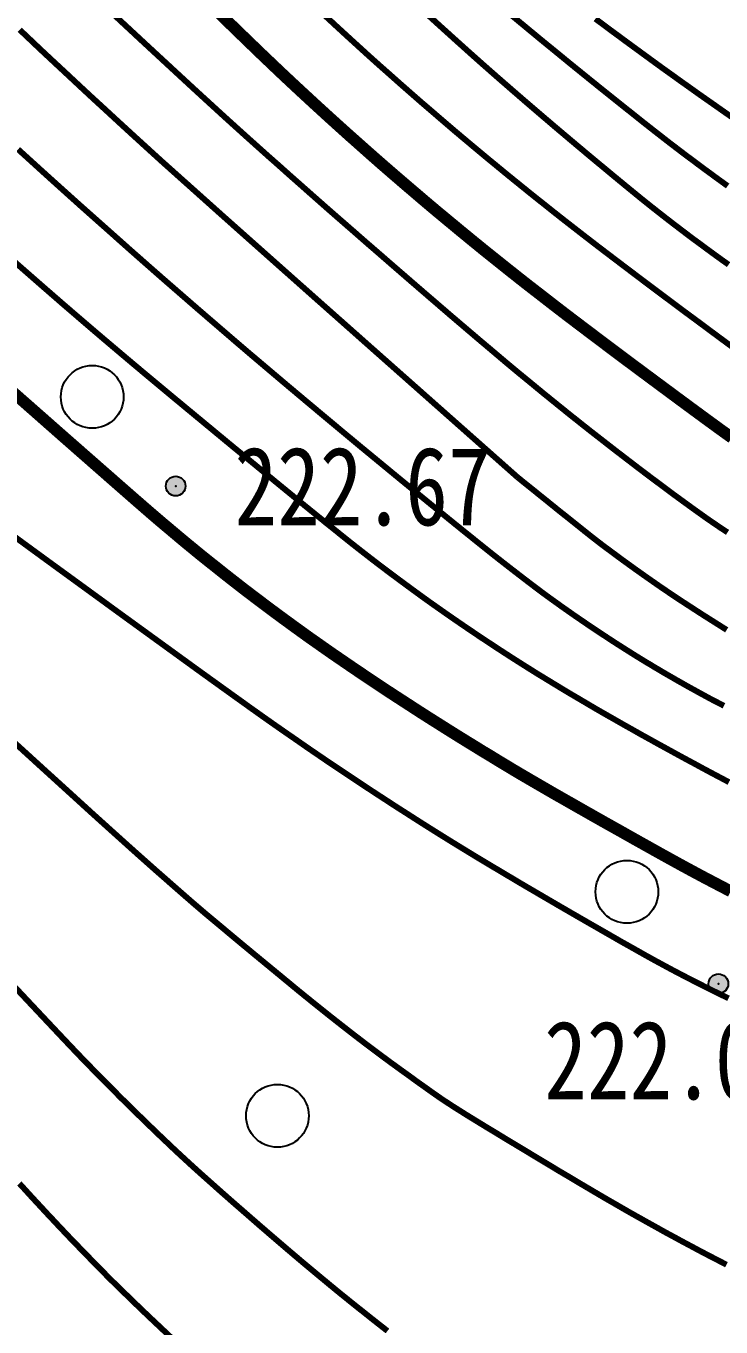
# Model space of a CAD drawing. Extents: x 36524600 to 36525730, y 2746759 to 2747713.
# Drawn here: x 36525068.11 to 36525076.97, y 2747433.79 to 2747450.36 of the extents above; entities that cross this region are included whole.
import ezdxf
from ezdxf.enums import TextEntityAlignment as Align

# ---------------------------------------------------------------- set-up
doc = ezdxf.new("R2010")
doc.units = 0
doc.header["$LTSCALE"] = 1000
doc.header["$MEASUREMENT"] = 0
for name, color, linetype in [('DGX', 251, 'Continuous'), ('GCD', 252, 'Continuous'), ('PP-DX-PT', 251, 'Continuous'), ('ZBTZ', 3, 'Continuous')]:
    doc.layers.add(name, color=color, linetype=linetype)
doc.styles.add('正等线体', font='宋体.shx', dxfattribs={"bigfont": '@@gbcbig.shx'})

# ---------------------------------------------------------------- blocks, each defined once
blk = doc.blocks.new('gc326')
blk.add_circle((0, 0), 0.8)
blk = doc.blocks.new('gc200')
h = blk.add_hatch(color=256)
edge = h.paths.add_edge_path()
edge.add_arc((0, 0), 0.25, 0, 360)
blk.add_circle((0, 0), 0.25)
blk = doc.blocks.new('dxt')
at = {"layer": 'DGX', "color": 253, "linetype": 'Continuous', "flags": 128}
for points, const_width in [([(36525069.98, 2747433.636), (36525069.835, 2747433.773), (36525069.699, 2747433.901), (36525069.573, 2747434.021), (36525069.457, 2747434.133), (36525069.351, 2747434.236), (36525069.254, 2747434.33), (36525069.167, 2747434.416), (36525069.09, 2747434.494), (36525069.018, 2747434.567), (36525068.946, 2747434.641), (36525068.874, 2747434.715), (36525068.802, 2747434.789), (36525068.731, 2747434.863), (36525068.659, 2747434.937), (36525068.588, 2747435.012), (36525068.517, 2747435.087), (36525068.447, 2747435.162), (36525068.376, 2747435.237), (36525068.306, 2747435.313), (36525068.236, 2747435.388), (36525068.166, 2747435.464), (36525068.097, 2747435.54), (36525068.027, 2747435.616)], 0.075), ([(36525067.875, 2747438.219), (36525068.135, 2747437.942), (36525068.355, 2747437.708), (36525068.534, 2747437.518), (36525068.672, 2747437.372), (36525068.77, 2747437.269), (36525068.848, 2747437.188), (36525068.926, 2747437.108), (36525069.004, 2747437.028), (36525069.083, 2747436.948), (36525069.162, 2747436.868), (36525069.241, 2747436.789), (36525069.32, 2747436.709), (36525069.4, 2747436.631), (36525069.48, 2747436.552), (36525069.56, 2747436.474), (36525069.64, 2747436.396), (36525069.721, 2747436.318), (36525069.802, 2747436.24), (36525069.883, 2747436.163), (36525069.964, 2747436.086), (36525070.046, 2747436.009), (36525070.134, 2747435.928), (36525070.234, 2747435.836), (36525070.346, 2747435.735), (36525070.471, 2747435.624), (36525070.607, 2747435.503), (36525070.756, 2747435.372), (36525070.917, 2747435.232), (36525071.09, 2747435.081), (36525071.268, 2747434.928), (36525071.442, 2747434.779), (36525071.614, 2747434.633), (36525071.783, 2747434.492), (36525071.948, 2747434.355), (36525072.111, 2747434.221), (36525072.271, 2747434.092), (36525072.428, 2747433.967), (36525072.578, 2747433.848), (36525072.72, 2747433.737)], 0.075), ([(36525077.042, 2747434.581), (36525076.931, 2747434.639), (36525076.82, 2747434.696), (36525076.709, 2747434.754), (36525076.599, 2747434.813), (36525076.488, 2747434.872), (36525076.378, 2747434.932), (36525076.268, 2747434.991), (36525076.159, 2747435.052), (36525076.049, 2747435.113), (36525075.94, 2747435.174), (36525075.831, 2747435.235), (36525075.723, 2747435.297), (36525075.614, 2747435.36), (36525075.506, 2747435.422), (36525075.395, 2747435.487), (36525075.28, 2747435.555), (36525075.159, 2747435.626), (36525075.034, 2747435.701), (36525074.903, 2747435.778), (36525074.768, 2747435.86), (36525074.627, 2747435.944), (36525074.482, 2747436.032), (36525074.341, 2747436.117), (36525074.214, 2747436.193), (36525074.101, 2747436.262), (36525074.001, 2747436.322), (36525073.916, 2747436.374), (36525073.844, 2747436.418), (36525073.787, 2747436.453), (36525073.743, 2747436.48), (36525073.706, 2747436.503), (36525073.67, 2747436.526), (36525073.633, 2747436.549), (36525073.597, 2747436.572), (36525073.56, 2747436.595), (36525073.524, 2747436.619), (36525073.488, 2747436.642), (36525073.451, 2747436.666), (36525073.409, 2747436.694), (36525073.353, 2747436.733), (36525073.284, 2747436.781), (36525073.203, 2747436.839), (36525073.108, 2747436.906), (36525073.001, 2747436.984), (36525072.88, 2747437.071), (36525072.746, 2747437.168), (36525072.603, 2747437.274), (36525072.451, 2747437.388), (36525072.293, 2747437.509), (36525072.126, 2747437.639), (36525071.952, 2747437.776), (36525071.771, 2747437.921), (36525071.582, 2747438.074), (36525071.386, 2747438.236), (36525071.194, 2747438.394), (36525071.019, 2747438.538), (36525070.861, 2747438.669), (36525070.719, 2747438.787), (36525070.595, 2747438.891), (36525070.487, 2747438.981), (36525070.396, 2747439.057), (36525070.322, 2747439.12), (36525070.252, 2747439.18), (36525070.175, 2747439.247), (36525070.089, 2747439.322), (36525069.995, 2747439.404), (36525069.894, 2747439.493), (36525069.784, 2747439.589), (36525069.667, 2747439.693), (36525069.542, 2747439.804), (36525069.39, 2747439.94), (36525069.191, 2747440.119), (36525068.947, 2747440.339), (36525068.657, 2747440.603), (36525068.321, 2747440.908), (36525067.939, 2747441.256)], 0.075), ([(36525077.068, 2747437.975), (36525076.964, 2747438.025), (36525076.861, 2747438.076), (36525076.759, 2747438.127), (36525076.656, 2747438.179), (36525076.554, 2747438.231), (36525076.452, 2747438.284), (36525076.351, 2747438.337), (36525076.249, 2747438.392), (36525076.14, 2747438.451), (36525076.013, 2747438.521), (36525075.87, 2747438.602), (36525075.709, 2747438.692), (36525075.532, 2747438.794), (36525075.338, 2747438.905), (36525075.126, 2747439.027), (36525074.898, 2747439.159), (36525074.667, 2747439.294), (36525074.448, 2747439.422), (36525074.241, 2747439.545), (36525074.046, 2747439.661), (36525073.862, 2747439.771), (36525073.69, 2747439.876), (36525073.53, 2747439.974), (36525073.382, 2747440.066), (36525073.24, 2747440.155), (36525073.098, 2747440.245), (36525072.956, 2747440.336), (36525072.815, 2747440.426), (36525072.674, 2747440.518), (36525072.534, 2747440.609), (36525072.393, 2747440.702), (36525072.253, 2747440.795), (36525072.114, 2747440.888), (36525071.974, 2747440.981), (36525071.835, 2747441.076), (36525071.697, 2747441.17), (36525071.559, 2747441.266), (36525071.421, 2747441.361), (36525071.283, 2747441.457), (36525071.145, 2747441.554), (36525070.99, 2747441.664), (36525070.8, 2747441.8), (36525070.573, 2747441.963), (36525070.31, 2747442.152), (36525070.012, 2747442.368), (36525069.678, 2747442.61), (36525069.308, 2747442.878), (36525068.903, 2747443.173), (36525068.497, 2747443.468), (36525068.128, 2747443.737), (36525067.795, 2747443.981)], 0.075), ([(36525077.097, 2747439.338), (36525077.011, 2747439.382), (36525076.925, 2747439.427), (36525076.839, 2747439.472), (36525076.753, 2747439.517), (36525076.667, 2747439.563), (36525076.574, 2747439.613), (36525076.467, 2747439.671), (36525076.345, 2747439.738), (36525076.209, 2747439.813), (36525076.059, 2747439.897), (36525075.894, 2747439.989), (36525075.715, 2747440.09), (36525075.522, 2747440.198), (36525075.327, 2747440.308), (36525075.146, 2747440.411), (36525074.977, 2747440.507), (36525074.821, 2747440.596), (36525074.678, 2747440.679), (36525074.547, 2747440.755), (36525074.429, 2747440.824), (36525074.324, 2747440.886), (36525074.225, 2747440.946), (36525074.127, 2747441.005), (36525074.029, 2747441.065), (36525073.93, 2747441.124), (36525073.832, 2747441.185), (36525073.734, 2747441.245), (36525073.637, 2747441.305), (36525073.539, 2747441.366), (36525073.442, 2747441.427), (36525073.344, 2747441.489), (36525073.247, 2747441.55), (36525073.15, 2747441.612), (36525073.054, 2747441.674), (36525072.957, 2747441.737), (36525072.861, 2747441.799), (36525072.764, 2747441.862), (36525072.668, 2747441.925), (36525072.572, 2747441.989), (36525072.476, 2747442.053), (36525072.381, 2747442.117), (36525072.286, 2747442.181), (36525072.191, 2747442.246), (36525072.096, 2747442.311), (36525072.001, 2747442.376), (36525071.907, 2747442.442), (36525071.813, 2747442.508), (36525071.719, 2747442.574), (36525071.626, 2747442.641), (36525071.533, 2747442.708), (36525071.44, 2747442.776), (36525071.347, 2747442.844), (36525071.255, 2747442.912), (36525071.163, 2747442.981), (36525071.071, 2747443.05), (36525070.98, 2747443.119), (36525070.888, 2747443.189), (36525070.797, 2747443.26), (36525070.707, 2747443.33), (36525070.617, 2747443.401), (36525070.527, 2747443.473), (36525070.437, 2747443.544), (36525070.347, 2747443.616), (36525070.258, 2747443.689), (36525070.169, 2747443.762), (36525070.081, 2747443.835), (36525069.993, 2747443.909), (36525069.905, 2747443.983), (36525069.817, 2747444.057), (36525069.698, 2747444.159), (36525069.515, 2747444.318), (36525069.269, 2747444.533), (36525068.96, 2747444.804), (36525068.587, 2747445.131), (36525068.151, 2747445.515), (36525067.651, 2747445.954)], 0.15), ([(36525067.955, 2747447.367), (36525068.116, 2747447.226), (36525068.276, 2747447.086), (36525068.437, 2747446.946), (36525068.598, 2747446.806), (36525068.76, 2747446.667), (36525068.922, 2747446.528), (36525069.092, 2747446.383), (36525069.28, 2747446.224), (36525069.484, 2747446.052), (36525069.705, 2747445.867), (36525069.944, 2747445.668), (36525070.199, 2747445.457), (36525070.471, 2747445.232), (36525070.76, 2747444.993), (36525071.046, 2747444.759), (36525071.306, 2747444.545), (36525071.542, 2747444.352), (36525071.753, 2747444.18), (36525071.94, 2747444.029), (36525072.102, 2747443.899), (36525072.239, 2747443.789), (36525072.351, 2747443.701), (36525072.451, 2747443.623), (36525072.552, 2747443.545), (36525072.653, 2747443.468), (36525072.754, 2747443.392), (36525072.856, 2747443.316), (36525072.958, 2747443.241), (36525073.06, 2747443.166), (36525073.163, 2747443.091), (36525073.266, 2747443.017), (36525073.37, 2747442.944), (36525073.474, 2747442.871), (36525073.578, 2747442.799), (36525073.683, 2747442.727), (36525073.788, 2747442.656), (36525073.893, 2747442.585), (36525073.999, 2747442.515), (36525074.105, 2747442.445), (36525074.211, 2747442.376), (36525074.318, 2747442.307), (36525074.425, 2747442.239), (36525074.533, 2747442.171), (36525074.64, 2747442.104), (36525074.749, 2747442.038), (36525074.857, 2747441.972), (36525074.966, 2747441.906), (36525075.075, 2747441.841), (36525075.184, 2747441.777), (36525075.294, 2747441.712), (36525075.403, 2747441.648), (36525075.513, 2747441.585), (36525075.624, 2747441.522), (36525075.734, 2747441.459), (36525075.845, 2747441.397), (36525075.956, 2747441.334), (36525076.067, 2747441.273), (36525076.178, 2747441.211), (36525076.29, 2747441.15), (36525076.401, 2747441.089), (36525076.513, 2747441.028), (36525076.625, 2747440.968), (36525076.737, 2747440.907), (36525076.849, 2747440.847), (36525076.961, 2747440.788), (36525077.074, 2747440.728)], 0.075), ([(36525077.01, 2747441.701), (36525076.931, 2747441.742), (36525076.868, 2747441.774), (36525076.814, 2747441.803), (36525076.761, 2747441.832), (36525076.707, 2747441.861), (36525076.653, 2747441.891), (36525076.6, 2747441.92), (36525076.546, 2747441.95), (36525076.493, 2747441.98), (36525076.44, 2747442.01), (36525076.387, 2747442.04), (36525076.334, 2747442.071), (36525076.281, 2747442.101), (36525076.228, 2747442.132), (36525076.176, 2747442.163), (36525076.123, 2747442.194), (36525076.071, 2747442.226), (36525076.018, 2747442.257), (36525075.966, 2747442.289), (36525075.914, 2747442.321), (36525075.862, 2747442.353), (36525075.81, 2747442.386), (36525075.759, 2747442.418), (36525075.707, 2747442.451), (36525075.655, 2747442.484), (36525075.604, 2747442.517), (36525075.553, 2747442.55), (36525075.502, 2747442.584), (36525075.451, 2747442.617), (36525075.4, 2747442.651), (36525075.349, 2747442.685), (36525075.298, 2747442.719), (36525075.248, 2747442.753), (36525075.197, 2747442.788), (36525075.147, 2747442.822), (36525075.096, 2747442.857), (36525075.046, 2747442.892), (36525074.996, 2747442.927), (36525074.946, 2747442.962), (36525074.896, 2747442.998), (36525074.847, 2747443.033), (36525074.797, 2747443.069), (36525074.744, 2747443.107), (36525074.686, 2747443.15), (36525074.622, 2747443.198), (36525074.552, 2747443.251), (36525074.476, 2747443.309), (36525074.394, 2747443.372), (36525074.306, 2747443.44), (36525074.213, 2747443.512), (36525074.107, 2747443.595), (36525073.982, 2747443.694), (36525073.839, 2747443.809), (36525073.677, 2747443.939), (36525073.497, 2747444.085), (36525073.298, 2747444.247), (36525073.08, 2747444.425), (36525072.843, 2747444.619), (36525072.599, 2747444.82), (36525072.357, 2747445.019), (36525072.119, 2747445.217), (36525071.883, 2747445.414), (36525071.65, 2747445.609), (36525071.42, 2747445.802), (36525071.193, 2747445.994), (36525070.968, 2747446.184), (36525070.746, 2747446.374), (36525070.524, 2747446.565), (36525070.302, 2747446.756), (36525070.081, 2747446.948), (36525069.86, 2747447.14), (36525069.64, 2747447.333), (36525069.421, 2747447.526), (36525069.202, 2747447.721), (36525068.99, 2747447.909), (36525068.792, 2747448.085), (36525068.608, 2747448.25), (36525068.438, 2747448.403), (36525068.282, 2747448.544), (36525068.14, 2747448.673), (36525068.011, 2747448.79)], 0.075), ([(36525074.381, 2747444.61), (36525073.415, 2747445.465), (36525072.555, 2747446.226), (36525071.802, 2747446.893), (36525071.155, 2747447.467), (36525070.615, 2747447.947), (36525070.182, 2747448.334), (36525069.854, 2747448.627), (36525069.634, 2747448.827), (36525069.466, 2747448.98), (36525069.299, 2747449.133), (36525069.132, 2747449.287), (36525068.965, 2747449.44), (36525068.799, 2747449.594), (36525068.633, 2747449.749), (36525068.467, 2747449.903), (36525068.301, 2747450.058), (36525068.032, 2747450.313)], 0.075), ([(36525077.045, 2747442.668), (36525076.885, 2747442.769), (36525076.733, 2747442.865), (36525076.588, 2747442.959), (36525076.451, 2747443.048), (36525076.322, 2747443.134), (36525076.2, 2747443.217), (36525076.086, 2747443.296), (36525075.979, 2747443.371), (36525075.879, 2747443.442), (36525075.786, 2747443.509), (36525075.7, 2747443.571), (36525075.621, 2747443.63), (36525075.548, 2747443.684), (36525075.481, 2747443.733), (36525075.421, 2747443.779), (36525075.368, 2747443.82), (36525075.309, 2747443.866), (36525075.232, 2747443.927), (36525075.136, 2747444.004), (36525075.022, 2747444.095), (36525074.889, 2747444.201), (36525074.738, 2747444.323), (36525074.569, 2747444.459), (36525074.381, 2747444.61)], 0.075), ([(36525069.013, 2747450.71), (36525069.357, 2747450.389), (36525069.61, 2747450.154), (36525069.848, 2747449.934), (36525070.069, 2747449.73), (36525070.274, 2747449.541), (36525070.463, 2747449.368), (36525070.636, 2747449.21), (36525070.793, 2747449.068), (36525070.934, 2747448.941), (36525071.067, 2747448.822), (36525071.2, 2747448.703), (36525071.334, 2747448.585), (36525071.467, 2747448.466), (36525071.601, 2747448.348), (36525071.734, 2747448.23), (36525071.868, 2747448.112), (36525072.002, 2747447.994), (36525072.141, 2747447.873), (36525072.287, 2747447.746), (36525072.44, 2747447.612), (36525072.602, 2747447.472), (36525072.771, 2747447.325), (36525072.949, 2747447.171), (36525073.134, 2747447.011), (36525073.327, 2747446.845), (36525073.521, 2747446.678), (36525073.709, 2747446.518), (36525073.891, 2747446.363), (36525074.068, 2747446.214), (36525074.238, 2747446.07), (36525074.403, 2747445.933), (36525074.563, 2747445.802), (36525074.716, 2747445.676), (36525074.867, 2747445.554), (36525075.018, 2747445.432), (36525075.17, 2747445.311), (36525075.322, 2747445.191), (36525075.475, 2747445.072), (36525075.628, 2747444.953), (36525075.782, 2747444.835), (36525075.936, 2747444.717), (36525076.086, 2747444.604), (36525076.227, 2747444.499), (36525076.358, 2747444.401), (36525076.48, 2747444.312), (36525076.593, 2747444.23), (36525076.696, 2747444.156), (36525076.79, 2747444.089), (36525076.875, 2747444.031), (36525076.96, 2747443.973), (36525077.056, 2747443.91)], 0.075), ([(36525077.112, 2747445.115), (36525076.964, 2747445.221), (36525076.798, 2747445.342), (36525076.614, 2747445.477), (36525076.412, 2747445.626), (36525076.192, 2747445.789), (36525075.968, 2747445.955), (36525075.753, 2747446.115), (36525075.549, 2747446.268), (36525075.355, 2747446.414), (36525075.171, 2747446.553), (36525074.997, 2747446.685), (36525074.833, 2747446.811), (36525074.68, 2747446.93), (36525074.531, 2747447.045), (36525074.383, 2747447.161), (36525074.236, 2747447.278), (36525074.089, 2747447.395), (36525073.942, 2747447.513), (36525073.796, 2747447.632), (36525073.651, 2747447.751), (36525073.506, 2747447.871), (36525073.361, 2747447.991), (36525073.217, 2747448.112), (36525073.074, 2747448.234), (36525072.931, 2747448.356), (36525072.788, 2747448.479), (36525072.646, 2747448.602), (36525072.505, 2747448.726), (36525072.364, 2747448.851), (36525072.223, 2747448.976), (36525072.083, 2747449.102), (36525071.944, 2747449.228), (36525071.805, 2747449.355), (36525071.667, 2747449.482), (36525071.529, 2747449.61), (36525071.391, 2747449.739), (36525071.255, 2747449.868), (36525071.086, 2747450.029), (36525070.853, 2747450.254), (36525070.556, 2747450.542)], 0.15), ([(36525073.161, 2747450.569), (36525073.394, 2747450.358), (36525073.589, 2747450.182), (36525073.766, 2747450.023), (36525073.945, 2747449.864), (36525074.126, 2747449.705), (36525074.31, 2747449.545), (36525074.495, 2747449.385), (36525074.682, 2747449.225), (36525074.871, 2747449.064), (36525075.063, 2747448.902), (36525075.249, 2747448.746), (36525075.422, 2747448.602), (36525075.581, 2747448.47), (36525075.728, 2747448.349), (36525075.861, 2747448.24), (36525075.981, 2747448.142), (36525076.088, 2747448.057), (36525076.182, 2747447.983), (36525076.269, 2747447.915), (36525076.357, 2747447.847), (36525076.445, 2747447.78), (36525076.533, 2747447.713), (36525076.622, 2747447.646), (36525076.711, 2747447.581), (36525076.8, 2747447.515), (36525076.889, 2747447.45), (36525076.979, 2747447.385), (36525077.069, 2747447.321)], 0.075), ([(36525075.371, 2747450.453), (36525075.46, 2747450.387), (36525075.548, 2747450.321), (36525075.637, 2747450.256), (36525075.726, 2747450.19), (36525075.815, 2747450.125), (36525075.904, 2747450.06), (36525075.993, 2747449.995), (36525076.082, 2747449.93), (36525076.171, 2747449.865), (36525076.261, 2747449.8), (36525076.351, 2747449.736), (36525076.44, 2747449.672), (36525076.53, 2747449.608), (36525076.62, 2747449.544), (36525076.71, 2747449.48), (36525076.8, 2747449.417), (36525076.896, 2747449.35), (36525077.001, 2747449.276), (36525077.116, 2747449.196)], 0.075), ([(36525071.928, 2747450.489), (36525072.077, 2747450.351), (36525072.211, 2747450.228), (36525072.345, 2747450.106), (36525072.479, 2747449.984), (36525072.614, 2747449.863), (36525072.75, 2747449.743), (36525072.885, 2747449.623), (36525073.022, 2747449.503), (36525073.158, 2747449.384), (36525073.296, 2747449.266), (36525073.433, 2747449.148), (36525073.571, 2747449.03), (36525073.71, 2747448.913), (36525073.849, 2747448.797), (36525073.988, 2747448.681), (36525074.128, 2747448.566), (36525074.268, 2747448.451), (36525074.409, 2747448.337), (36525074.55, 2747448.223), (36525074.692, 2747448.11), (36525074.834, 2747447.997), (36525074.976, 2747447.885), (36525075.119, 2747447.774), (36525075.262, 2747447.663), (36525075.406, 2747447.552), (36525075.552, 2747447.441), (36525075.701, 2747447.328), (36525075.853, 2747447.213), (36525076.009, 2747447.095), (36525076.168, 2747446.976), (36525076.331, 2747446.854), (36525076.497, 2747446.73), (36525076.667, 2747446.605), (36525076.831, 2747446.483), (36525076.981, 2747446.372), (36525077.118, 2747446.271)], 0.075), ([(36525074.239, 2747450.549), (36525074.457, 2747450.369), (36525074.666, 2747450.196), (36525074.867, 2747450.032), (36525075.06, 2747449.874), (36525075.244, 2747449.725), (36525075.42, 2747449.583), (36525075.586, 2747449.45), (36525075.739, 2747449.328), (36525075.88, 2747449.216), (36525076.008, 2747449.114), (36525076.124, 2747449.023), (36525076.228, 2747448.942), (36525076.319, 2747448.871), (36525076.398, 2747448.811), (36525076.47, 2747448.756), (36525076.543, 2747448.701), (36525076.616, 2747448.647), (36525076.689, 2747448.592), (36525076.762, 2747448.538), (36525076.836, 2747448.484), (36525076.909, 2747448.43), (36525076.983, 2747448.377), (36525077.057, 2747448.323)], 0.075)]:
    blk.add_lwpolyline(points, dxfattribs=dict(at, const_width=const_width))
at = {"layer": 'PP-DX-PT', "color": 253, "linetype": 'Continuous'}
for p in [(36525070.02, 2747444.5, 222.67), (36525076.94, 2747438.16, 222.02)]:
    blk.add_point(p, dxfattribs=at)
at = {"layer": 'PP-DX-PT', "color": 253}
for p in [(36525070.02, 2747444.5, 222.667), (36525076.94, 2747438.16, 222.022)]:
    blk.add_point(p, dxfattribs=at)
at = {"layer": 'GCD', "color": 253, "linetype": 'Continuous'}
ref = blk.add_blockref('gc200', (36525070.02, 2747444.5, 222.667), dxfattribs=dict(at, xscale=0.5, yscale=0.5, zscale=0.5))
ref.add_attrib('height', '222.67', dxfattribs={"linetype": 'Continuous', "height": 1, "style": '正等线体', "width": 0.8}).set_placement((36525070.77, 2747444.5, 222.667), align=Align.MIDDLE_LEFT)
ref = blk.add_blockref('gc200', (36525076.94, 2747438.16, 222.022), dxfattribs=dict(at, xscale=0.5, yscale=0.5, zscale=0.5))
ref.add_attrib('height', '222.02', dxfattribs={"linetype": 'Continuous', "height": 1, "style": '正等线体', "width": 0.8}).set_placement((36525074.718, 2747437.188, 222.022), align=Align.MIDDLE_LEFT)
at = {"layer": 'ZBTZ', "color": 253, "linetype": 'Continuous', "xscale": 0.5, "yscale": 0.5}
for p in [(36525068.956, 2747445.636, 233.212), (36525075.773, 2747439.331, 232.927), (36525071.317, 2747436.478, 229.527)]:
    blk.add_blockref('gc326', p, dxfattribs=at)

msp = doc.modelspace()

# ---------------------------------------------------------------- block references
msp.add_blockref('dxt', (0, 0))

doc.saveas('drawing.dxf')
